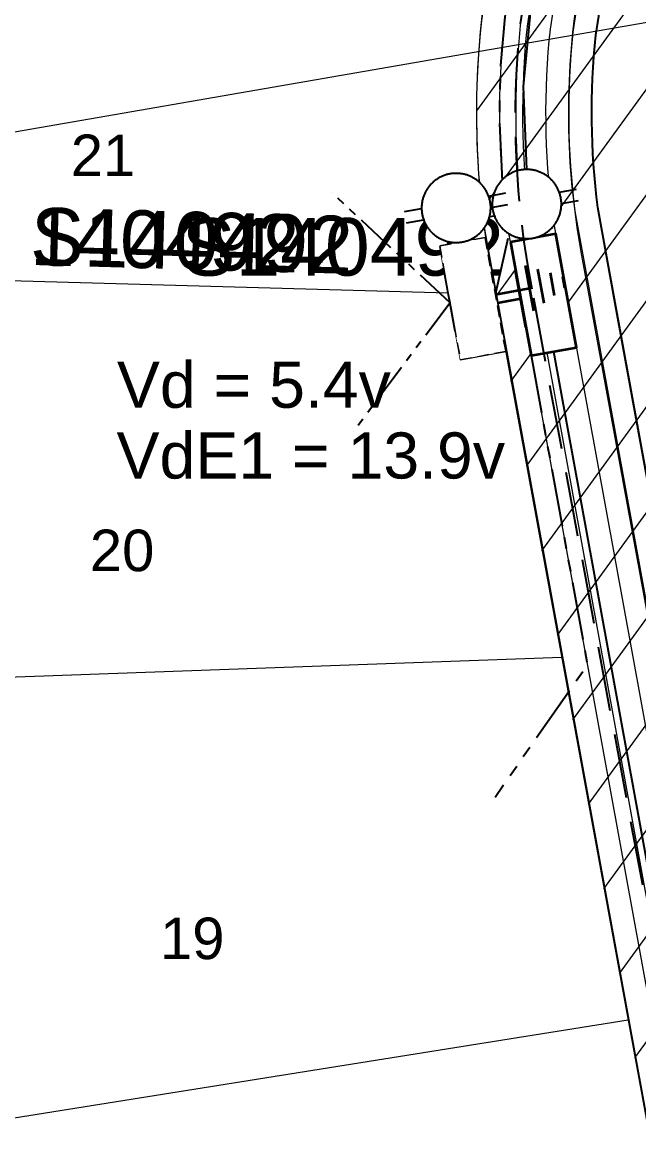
# Model space of a CAD drawing. Header units: metres. Extents: x 0 to 309348, y 0 to 6272736.
# Drawn here: x 308491.46 to 308518.19, y 6272084.13 to 6272132.63 of the extents above; entities that cross this region are included whole.
import ezdxf
from ezdxf.enums import TextEntityAlignment as Align

# ---------------------------------------------------------------- set-up
doc = ezdxf.new("R2010")
doc.units = ezdxf.units.M
for name, pattern in [('DASHED', [0.75, 0.5, -0.25]), ('IE Trench LV', [5.5, 4, -1.5]), ('PHANTOMX2', [5, 2.5, -0.5, 0.5, -0.5, 0.5, -0.5])]:
    doc.linetypes.add(name, pattern=pattern)
doc.layers.get('0').update_dxf_attribs({"color": 6})
doc.layers.add('_User Miscellaneous10', color=252, linetype='Continuous', lineweight=13, plot=False, transparency=0.85)
for name, color, linetype, lineweight in [('_User_LV_Exist', 5, 'Continuous', 35), ('Cadastre Developer_SP_NEW', 92, 'Continuous', 15), ('Cadastre Easements_SP_NEW', 52, 'DASHED', 15), ('Cadastre Land Parcels_SP_EXT', 118, 'Continuous', 15), ('Cadastre Roads_SP_NEW', 214, 'Continuous', 15)]:
    doc.layers.add(name, color=color, linetype=linetype, lineweight=lineweight)
for name, color, linetype in [('Equip_LV_NEW', 2, 'Continuous'), ('Mains_LV_New_T84', 2, 'Cable x'), ('Services_SP_NEW_UG', 2, 'PHANTOMX2'), ('SupportsUG_SP_LV_NEW', 2, 'Continuous'), ('Trench_SP_NEW', 2, 'Continuous')]:
    doc.layers.add(name, color=color, linetype=linetype)
doc.styles.add('iecARIAL', font='arial.ttf', dxfattribs={"height": 2})
doc.styles.get("Standard").update_dxf_attribs({"font": 'arial.ttf'})
doc.linetypes.add('Cable x', pattern='A,5,-0.25,["x",Standard,S=2,R=0,X=0,Y=-0.8],-1.5', length=6.75)

# ---------------------------------------------------------------- blocks, each defined once
blk = doc.blocks.new('*U365')
at = {"width": 0.9}
blk.add_attdef('ASSET_NUM', text='', height=2, dxfattribs=at).set_placement((4, 2), align=Align.MIDDLE_LEFT)
for tag, p, flags in [('SUBURB', (-2, 0), 1), ('STREETNAME', (-1.8, 0), 9), ('PARENT', (-1.6, 0), 9), ('NOTES', (-1.4, 0), 9), ('LOCATION', (-1.2, 0), 9), ('LEGEND', (-1, 0), 9), ('USAGE', (-0.8, 0), 9), ('SUPPORT_TYPE', (-0.6, 0), 9), ('STATE', (-0.4, 0), 9), ('OWNED_BY', (-0.2, 0), 9)]:
    blk.add_attdef(tag, p, '', height=0.2, rotation=270, dxfattribs=dict(flags=flags))
blk.add_wipeout([(1, 2.5), (1, -2.5), (-1, -2.5), (-1, 2.5)])
blk.add_lwpolyline([(-1, 2.5), (-1, -1.25), (-1, 1.25), (-1, -2.5), (1, -2.5), (1, 2.5)], close=True)
blk = doc.blocks.new('LV_UG_LINKS_OPEN_NEW')
at = {"layer": 'Equip_LV_NEW'}
for tag, flags, p in [('ACTUAL_STATUS', 9, (3, -2)), ('CONSTRUCTED_VOLTAGE', 9, (3, -2.2)), ('NO_PHASES', 9, (3, -2.4)), ('OPERATING_VOLTAGE', 9, (3, -2.6)), ('ORIENTATION', 9, (3, -2.8)), ('STATE', 9, (3, -3)), ('SWITCH_TYPE', 9, (3, -3.2)), ('USAGE', 9, (3, -3.4)), ('OWNED_BY', 9, (3, -3.8)), ('NOTES', 9, (3, -3.6)), ('OPERATED_BY', 9, (3, -4)), ('MAINTAINED_BY', 9, (3, -4.2)), ('NUMBER_OF_PHASES', 9, (3, -4.4)), ('TYPE', 9, (3, -4.6)), ('Z', 1, (3, -4.8))]:
    blk.add_attdef(tag, text='', height=0.2, dxfattribs=dict(at, flags=flags)).set_placement(p, align=Align.MIDDLE_LEFT)
blk.add_wipeout([(4, 1.5), (3.963, 1.5), (3.926, 1.498), (3.89, 1.496), (3.853, 1.493), (3.816, 1.489), (3.78, 1.484), (3.744, 1.478), (3.707, 1.471), (3.671, 1.464), (3.636, 1.455), (3.6, 1.446), (3.565, 1.435), (3.529, 1.424), (3.495, 1.412), (3.46, 1.399), (3.426, 1.386), (3.392, 1.371), (3.359, 1.356), (3.326, 1.34), (3.293, 1.323), (3.261, 1.305), (3.229, 1.287), (3.198, 1.267), (3.167, 1.247), (3.136, 1.226), (3.106, 1.205), (3.077, 1.183), (3.048, 1.16), (3.02, 1.136), (2.993, 1.111), (2.966, 1.086), (2.939, 1.061), (2.914, 1.034), (2.889, 1.007), (2.864, 0.98), (2.84, 0.952), (2.817, 0.923), (2.795, 0.894), (2.774, 0.864), (2.753, 0.833), (2.733, 0.802), (2.713, 0.771), (2.695, 0.739), (2.677, 0.707), (2.66, 0.674), (2.644, 0.641), (2.629, 0.608), (2.614, 0.574), (2.601, 0.54), (2.588, 0.505), (2.576, 0.471), (2.565, 0.435), (2.554, 0.4), (2.545, 0.364), (2.536, 0.329), (2.529, 0.293), (2.522, 0.256), (2.516, 0.22), (2.511, 0.184), (2.507, 0.147), (2.504, 0.11), (2.502, 0.074), (2.5, 0.037), (2.5, 0), (2.5, -0.037), (2.502, -0.074), (2.504, -0.11), (2.507, -0.147), (2.511, -0.184), (2.516, -0.22), (2.522, -0.256), (2.529, -0.293), (2.536, -0.329), (2.545, -0.364), (2.554, -0.4), (2.565, -0.435), (2.576, -0.471), (2.588, -0.505), (2.601, -0.54), (2.614, -0.574), (2.629, -0.608), (2.644, -0.641), (2.66, -0.674), (2.677, -0.707), (2.695, -0.739), (2.713, -0.771), (2.733, -0.802), (2.753, -0.833), (2.774, -0.864), (2.795, -0.894), (2.817, -0.923), (2.84, -0.952), (2.864, -0.98), (2.889, -1.007), (2.914, -1.034), (2.939, -1.061), (2.966, -1.086), (2.993, -1.111), (3.02, -1.136), (3.048, -1.16), (3.077, -1.183), (3.106, -1.205), (3.136, -1.226), (3.167, -1.247), (3.198, -1.267), (3.229, -1.287), (3.261, -1.305), (3.293, -1.323), (3.326, -1.34), (3.359, -1.356), (3.392, -1.371), (3.426, -1.386), (3.46, -1.399), (3.495, -1.412), (3.529, -1.424), (3.565, -1.435), (3.6, -1.446), (3.636, -1.455), (3.671, -1.464), (3.707, -1.471), (3.744, -1.478), (3.78, -1.484), (3.816, -1.489), (3.853, -1.493), (3.89, -1.496), (3.926, -1.498), (3.963, -1.5), (4, -1.5), (4.037, -1.5), (4.074, -1.498), (4.11, -1.496), (4.147, -1.493), (4.184, -1.489), (4.22, -1.484), (4.256, -1.478), (4.293, -1.471), (4.329, -1.464), (4.364, -1.455), (4.4, -1.446), (4.435, -1.435), (4.471, -1.424), (4.505, -1.412), (4.54, -1.399), (4.574, -1.386), (4.608, -1.371), (4.641, -1.356), (4.674, -1.34), (4.707, -1.323), (4.739, -1.305), (4.771, -1.287), (4.802, -1.267), (4.833, -1.247), (4.864, -1.226), (4.894, -1.205), (4.923, -1.183), (4.952, -1.16), (4.98, -1.136), (5.007, -1.111), (5.034, -1.086), (5.061, -1.061), (5.086, -1.034), (5.111, -1.007), (5.136, -0.98), (5.16, -0.952), (5.183, -0.923), (5.205, -0.894), (5.226, -0.864), (5.247, -0.833), (5.267, -0.802), (5.287, -0.771), (5.305, -0.739), (5.323, -0.707), (5.34, -0.674), (5.356, -0.641), (5.371, -0.608), (5.386, -0.574), (5.399, -0.54), (5.412, -0.505), (5.424, -0.471), (5.435, -0.435), (5.446, -0.4), (5.455, -0.364), (5.464, -0.329), (5.471, -0.293), (5.478, -0.256), (5.484, -0.22), (5.489, -0.184), (5.493, -0.147), (5.496, -0.11), (5.498, -0.074), (5.5, -0.037), (5.5, 0), (5.5, 0.037), (5.498, 0.074), (5.496, 0.11), (5.493, 0.147), (5.489, 0.184), (5.484, 0.22), (5.478, 0.256), (5.471, 0.293), (5.464, 0.329), (5.455, 0.364), (5.446, 0.4), (5.435, 0.435), (5.424, 0.471), (5.412, 0.505), (5.399, 0.54), (5.386, 0.574), (5.371, 0.608), (5.356, 0.641), (5.34, 0.674), (5.323, 0.707), (5.305, 0.739), (5.287, 0.771), (5.267, 0.802), (5.247, 0.833), (5.226, 0.864), (5.205, 0.894), (5.183, 0.923), (5.16, 0.952), (5.136, 0.98), (5.111, 1.007), (5.086, 1.034), (5.061, 1.061), (5.034, 1.086), (5.007, 1.111), (4.98, 1.136), (4.952, 1.16), (4.923, 1.183), (4.894, 1.205), (4.864, 1.226), (4.833, 1.247), (4.802, 1.267), (4.771, 1.287), (4.739, 1.305), (4.707, 1.323), (4.674, 1.34), (4.641, 1.356), (4.608, 1.371), (4.574, 1.386), (4.54, 1.399), (4.505, 1.412), (4.471, 1.424), (4.435, 1.435), (4.4, 1.446), (4.364, 1.455), (4.329, 1.464), (4.293, 1.471), (4.256, 1.478), (4.22, 1.484), (4.184, 1.489), (4.147, 1.493), (4.11, 1.496), (4.074, 1.498), (4.037, 1.5)]).dxf.layer = 'Equip_LV_NEW'
for p, q in [((3.75, 2.236), (3.75, 1.479)), ((4.25, 2.236), (4.25, 1.479)), ((3.75, -1.479), (3.75, -2.236)), ((4.25, -1.479), (4.25, -2.236))]:
    blk.add_line(p, q, dxfattribs=at)
at = {"layer": 'Equip_LV_NEW', "flags": 128}
blk.add_lwpolyline([(4, 1.5), (3.963, 1.5), (3.926, 1.498), (3.89, 1.496), (3.853, 1.493), (3.816, 1.489), (3.78, 1.484), (3.744, 1.478), (3.707, 1.471), (3.671, 1.464), (3.636, 1.455), (3.6, 1.446), (3.565, 1.435), (3.529, 1.424), (3.495, 1.412), (3.46, 1.399), (3.426, 1.386), (3.392, 1.371), (3.359, 1.356), (3.326, 1.34), (3.293, 1.323), (3.261, 1.305), (3.229, 1.287), (3.198, 1.267), (3.167, 1.247), (3.136, 1.226), (3.106, 1.205), (3.077, 1.183), (3.048, 1.16), (3.02, 1.136), (2.993, 1.111), (2.966, 1.086), (2.939, 1.061), (2.914, 1.034), (2.889, 1.007), (2.864, 0.98), (2.84, 0.952), (2.817, 0.923), (2.795, 0.894), (2.774, 0.864), (2.753, 0.833), (2.733, 0.802), (2.713, 0.771), (2.695, 0.739), (2.677, 0.707), (2.66, 0.674), (2.644, 0.641), (2.629, 0.608), (2.614, 0.574), (2.601, 0.54), (2.588, 0.505), (2.576, 0.471), (2.565, 0.435), (2.554, 0.4), (2.545, 0.364), (2.536, 0.329), (2.529, 0.293), (2.522, 0.256), (2.516, 0.22), (2.511, 0.184), (2.507, 0.147), (2.504, 0.11), (2.502, 0.074), (2.5, 0.037), (2.5, 0), (2.5, -0.037), (2.502, -0.074), (2.504, -0.11), (2.507, -0.147), (2.511, -0.184), (2.516, -0.22), (2.522, -0.256), (2.529, -0.293), (2.536, -0.329), (2.545, -0.364), (2.554, -0.4), (2.565, -0.435), (2.576, -0.471), (2.588, -0.505), (2.601, -0.54), (2.614, -0.574), (2.629, -0.608), (2.644, -0.641), (2.66, -0.674), (2.677, -0.707), (2.695, -0.739), (2.713, -0.771), (2.733, -0.802), (2.753, -0.833), (2.774, -0.864), (2.795, -0.894), (2.817, -0.923), (2.84, -0.952), (2.864, -0.98), (2.889, -1.007), (2.914, -1.034), (2.939, -1.061), (2.966, -1.086), (2.993, -1.111), (3.02, -1.136), (3.048, -1.16), (3.077, -1.183), (3.106, -1.205), (3.136, -1.226), (3.167, -1.247), (3.198, -1.267), (3.229, -1.287), (3.261, -1.305), (3.293, -1.323), (3.326, -1.34), (3.359, -1.356), (3.392, -1.371), (3.426, -1.386), (3.46, -1.399), (3.495, -1.412), (3.529, -1.424), (3.565, -1.435), (3.6, -1.446), (3.636, -1.455), (3.671, -1.464), (3.707, -1.471), (3.744, -1.478), (3.78, -1.484), (3.816, -1.489), (3.853, -1.493), (3.89, -1.496), (3.926, -1.498), (3.963, -1.5), (4, -1.5), (4.037, -1.5), (4.074, -1.498), (4.11, -1.496), (4.147, -1.493), (4.184, -1.489), (4.22, -1.484), (4.256, -1.478), (4.293, -1.471), (4.329, -1.464), (4.364, -1.455), (4.4, -1.446), (4.435, -1.435), (4.471, -1.424), (4.505, -1.412), (4.54, -1.399), (4.574, -1.386), (4.608, -1.371), (4.641, -1.356), (4.674, -1.34), (4.707, -1.323), (4.739, -1.305), (4.771, -1.287), (4.802, -1.267), (4.833, -1.247), (4.864, -1.226), (4.894, -1.205), (4.923, -1.183), (4.952, -1.16), (4.98, -1.136), (5.007, -1.111), (5.034, -1.086), (5.061, -1.061), (5.086, -1.034), (5.111, -1.007), (5.136, -0.98), (5.16, -0.952), (5.183, -0.923), (5.205, -0.894), (5.226, -0.864), (5.247, -0.833), (5.267, -0.802), (5.287, -0.771), (5.305, -0.739), (5.323, -0.707), (5.34, -0.674), (5.356, -0.641), (5.371, -0.608), (5.386, -0.574), (5.399, -0.54), (5.412, -0.505), (5.424, -0.471), (5.435, -0.435), (5.446, -0.4), (5.455, -0.364), (5.464, -0.329), (5.471, -0.293), (5.478, -0.256), (5.484, -0.22), (5.489, -0.184), (5.493, -0.147), (5.496, -0.11), (5.498, -0.074), (5.5, -0.037), (5.5, 0), (5.5, 0.037), (5.498, 0.074), (5.496, 0.11), (5.493, 0.147), (5.489, 0.184), (5.484, 0.22), (5.478, 0.256), (5.471, 0.293), (5.464, 0.329), (5.455, 0.364), (5.446, 0.4), (5.435, 0.435), (5.424, 0.471), (5.412, 0.505), (5.399, 0.54), (5.386, 0.574), (5.371, 0.608), (5.356, 0.641), (5.34, 0.674), (5.323, 0.707), (5.305, 0.739), (5.287, 0.771), (5.267, 0.802), (5.247, 0.833), (5.226, 0.864), (5.205, 0.894), (5.183, 0.923), (5.16, 0.952), (5.136, 0.98), (5.111, 1.007), (5.086, 1.034), (5.061, 1.061), (5.034, 1.086), (5.007, 1.111), (4.98, 1.136), (4.952, 1.16), (4.923, 1.183), (4.894, 1.205), (4.864, 1.226), (4.833, 1.247), (4.802, 1.267), (4.771, 1.287), (4.739, 1.305), (4.707, 1.323), (4.674, 1.34), (4.641, 1.356), (4.608, 1.371), (4.574, 1.386), (4.54, 1.399), (4.505, 1.412), (4.471, 1.424), (4.435, 1.435), (4.4, 1.446), (4.364, 1.455), (4.329, 1.464), (4.293, 1.471), (4.256, 1.478), (4.22, 1.484), (4.184, 1.489), (4.147, 1.493), (4.11, 1.496), (4.074, 1.498), (4.037, 1.5)], close=True, dxfattribs=at)
blk = doc.blocks.new('*U378')
at = {"layer": '_User_LV_Exist'}
for p, q in [((-2.5, 1), (-2.5, -1)), ((-3.5, 0.5), (-3.5, -0.5)), ((-3, 0.75), (-3, -0.75)), ((-4, 0.25), (-4, -0.25))]:
    blk.add_line(p, q, dxfattribs=at)
at = {"width": 0.9}
blk.add_attdef('ASSET_NUM', text='', height=2, dxfattribs=at).set_placement((4, 2), align=Align.MIDDLE_LEFT)
for tag, p, flags in [('SUBURB', (-2, 0), 1), ('STREETNAME', (-1.8, 0), 9), ('PARENT', (-1.6, 0), 9), ('NOTES', (-1.4, 0), 9), ('LOCATION', (-1.2, 0), 9), ('LEGEND', (-1, 0), 9), ('USAGE', (-0.8, 0), 9), ('SUPPORT_TYPE', (-0.6, 0), 9), ('STATE', (-0.4, 0), 9), ('OWNED_BY', (-0.2, 0), 9)]:
    blk.add_attdef(tag, p, '', height=0.2, rotation=270, dxfattribs=dict(flags=flags))
blk.add_wipeout([(1, 2.5), (1, -2.5), (-1, -2.5), (-1, 2.5)])
blk.add_lwpolyline([(-1, 2.5), (-1, -1.25), (-1, 1.25), (-1, -2.5), (1, -2.5), (1, 2.5)], close=True)
at = {"layer": '_User_LV_Exist'}
blk.add_line((-1, 0), (-2.5, 0), dxfattribs=at)
at = {"layer": 'Equip_LV_NEW', "ltscale": 10, "rotation": 89.99999999999999}
blk.add_blockref('LV_UG_LINKS_OPEN_NEW', (0, 0), dxfattribs=at)
blk = doc.blocks.new('*U364')
at = {"layer": '_User_LV_Exist'}
for p, q in [((2.5, 1), (2.5, -1)), ((3, 0.75), (3, -0.75)), ((3.5, 0.5), (3.5, -0.5)), ((4, 0.25), (4, -0.25))]:
    blk.add_line(p, q, dxfattribs=at)
at = {"width": 0.9}
blk.add_attdef('ASSET_NUM', text='', height=2, dxfattribs=at).set_placement((4, 2), align=Align.MIDDLE_LEFT)
for tag, p, flags in [('SUBURB', (-2, 0), 1), ('STREETNAME', (-1.8, 0), 9), ('PARENT', (-1.6, 0), 9), ('NOTES', (-1.4, 0), 9), ('LOCATION', (-1.2, 0), 9), ('LEGEND', (-1, 0), 9), ('USAGE', (-0.8, 0), 9), ('SUPPORT_TYPE', (-0.6, 0), 9), ('STATE', (-0.4, 0), 9), ('OWNED_BY', (-0.2, 0), 9)]:
    blk.add_attdef(tag, p, '', height=0.2, rotation=270, dxfattribs=dict(flags=flags))
blk.add_wipeout([(1, 2.5), (1, -2.5), (-1, -2.5), (-1, 2.5)])
blk.add_lwpolyline([(-1, 2.5), (-1, -1.25), (-1, 1.25), (-1, -2.5), (1, -2.5), (1, 2.5)], close=True)
at = {"layer": '_User_LV_Exist'}
blk.add_line((1, 0), (2.5, 0), dxfattribs=at)
at = {"layer": 'Equip_LV_NEW', "ltscale": 10, "rotation": 89.99999999999999}
blk.add_blockref('LV_UG_LINKS_OPEN_NEW', (0, 0), dxfattribs=at)

msp = doc.modelspace()

# ---------------------------------------------------------------- linework, layer by layer
at = {"layer": '_User Miscellaneous10', "ltscale": 0.5, "flags": 128}
for points in [[(308554.30633, 6272181.261), (308556.72867, 6272178.06244), (308572.14825, 6272191.61171), (308517.25693, 6272263.86591), (308501.30942, 6272251.76178), (308544.34264, 6272194.41791), (308531.58681, 6272184.75887), (308524.86472, 6272179.63317, 0.08227282), (308519.6483, 6272173.55654, 0.08842709), (308516.54851, 6272165.53609), (308512.28017, 6272138.74933), (308511.37091, 6272132.71941, 0.05948927), (308511.47537, 6272123.8281), (308525.95775, 6272044.46539), (308522.74385, 6272039.80882), (308463.01045, 6272028.84718)], [(308555.10352, 6272181.86473), (308556.87653, 6272179.52358), (308570.78867, 6272191.74826), (308517.06532, 6272262.46505), (308502.70622, 6272251.56652), (308545.74011, 6272194.22175), (308532.19183, 6272183.96265), (308525.48946, 6272178.852, 0.08203014), (308520.50332, 6272173.03795, 0.08824463), (308517.53332, 6272165.36157), (308513.26837, 6272138.59609), (308512.36292, 6272132.5915, 0.05917352), (308512.46364, 6272123.9829), (308527.01578, 6272044.23788), (308523.33164, 6272038.89999), (308463.19094, 6272027.86361)], [(308555.90071, 6272182.46846), (308557.02439, 6272180.98471), (308569.4291, 6272191.8848), (308516.8737, 6272261.06419), (308504.10301, 6272251.37127), (308547.13757, 6272194.0256), (308532.79685, 6272183.16644), (308526.11461, 6272178.07114, 0.08177148), (308521.35835, 6272172.51937, 0.08805016), (308518.51806, 6272165.18669), (308514.25657, 6272138.44286), (308513.35499, 6272132.46388, 0.05884453), (308513.45197, 6272124.13735), (308528.07381, 6272044.01037), (308523.91944, 6272037.99115), (308463.37144, 6272026.88003)], [(308556.6979, 6272183.07219), (308557.17225, 6272182.44585), (308568.06952, 6272192.02135), (308516.68209, 6272259.66334), (308505.4998, 6272251.17601), (308548.53504, 6272193.82945), (308533.40186, 6272182.37022), (308526.74017, 6272177.29059, 0.08149498), (308522.21337, 6272172.00078, 0.08784227), (308519.50275, 6272165.0114), (308515.24477, 6272138.28962), (308514.34709, 6272132.33657, 0.05850134), (308514.44036, 6272124.29146), (308529.13184, 6272043.78286), (308524.50723, 6272037.08232), (308463.55193, 6272025.89646)], [(308557.28847, 6272183.87918), (308566.70995, 6272192.15789), (308516.49047, 6272258.26248), (308506.8966, 6272250.98076), (308549.9325, 6272193.6333), (308534.00688, 6272181.57401), (308527.36619, 6272176.51039, 0.08119849), (308523.0684, 6272171.48219, 0.08761936), (308520.48737, 6272164.8357), (308516.23296, 6272138.13639), (308515.33925, 6272132.20957, 0.05814291), (308515.42882, 6272124.44519), (308530.18987, 6272043.55536), (308525.09502, 6272036.17349), (308463.73243, 6272024.91288)], [(308556.62839, 6272184.63038), (308565.35037, 6272192.29444), (308516.29885, 6272256.86163), (308508.29339, 6272250.7855), (308551.32997, 6272193.43715), (308534.6119, 6272180.77779), (308527.99269, 6272175.73056, 0.0808795), (308523.92342, 6272170.96361, 0.08737952), (308521.47191, 6272164.65954), (308517.22116, 6272137.98315), (308516.33145, 6272132.08291, 0.05776808), (308516.41735, 6272124.59853), (308531.2479, 6272043.32785), (308525.68281, 6272035.26465), (308463.91292, 6272023.9293)]]:
    msp.add_lwpolyline(points, format="xyb", dxfattribs=at)
at = {"layer": '_User Miscellaneous10', "color": 4, "ltscale": 0.5, "flags": 128}
msp.add_lwpolyline([(308555.66156, 6272182.28734), (308556.98003, 6272180.54637), (308569.83697, 6272191.84384), (308516.93119, 6272261.48445), (308503.68397, 6272251.42984), (308546.71833, 6272194.08445), (308532.61534, 6272183.4053), (308525.92702, 6272178.30536, 0.08185086), (308521.10184, 6272172.67494, 0.08810984), (308518.22265, 6272165.23919), (308513.96011, 6272138.48883), (308513.05736, 6272132.50213, 0.05894467), (308513.15546, 6272124.09105), (308527.7564, 6272044.07863), (308523.7431, 6272038.2638), (308463.31729, 6272027.1751)], format="xyb", dxfattribs=at)
at = {"layer": 'Cadastre Developer_SP_NEW'}
for p, q in [((308511.97593, 6272120.82877), (308457.91034, 6272122.34875)), ((308511.76927, 6272121.95749), (308525.95775, 6272044.46539)), ((308514.85756, 6272105.0904), (308458.37166, 6272103.03834)), ((308517.73919, 6272089.35203), (308461.8236, 6272080.4527))]:
    msp.add_line(p, q, dxfattribs=at)
msp.add_arc((308548.65608, 6272128.71121), 37.5, 170.977903, 190.375694, dxfattribs=at)
at = {"layer": 'Cadastre Land Parcels_SP_EXT', "linetype": 'Continuous'}
msp.add_lwpolyline([(308583.20198, 6272143.85901), (308492.01896, 6272264.00303), (308477.72798, 6272282.80198), (308470.939, 6272277.31996), (308464.01699, 6272272.893), (308453.323, 6272266.79496), (308441.93304, 6272260.48403), (308428.85902, 6272253.14297), (308418.19798, 6272245.24401), (308409.93702, 6272237.38903), (308403.50499, 6272227.968), (308398.68097, 6272218.17598), (308395.10898, 6272205.60404), (308392.562, 6272191.65102), (308391.54997, 6272175.82499), (308393.09102, 6272162.647), (308394.38103, 6272152.265), (308393.77498, 6272141.54796), (308392.73999, 6272132.52602), (308392.21396, 6272122.91101), (308393.22997, 6272111.12497), (308393.257, 6272110.92498), (308583.20198, 6272143.85901)], close=True, dxfattribs=at)
at = {"layer": 'Cadastre Roads_SP_NEW'}
msp.add_lwpolyline([(308530.79221, 6272040.26982), (308515.70352, 6272122.67849, -0.08484152), (308515.57019, 6272133.96522), (308520.34968, 6272164.06657, -0.19373123), (308528.22422, 6272177.19774), (308548.75257, 6272192.73518)], format="xyb", dxfattribs=at)
at = {"layer": 'Mains_LV_New_T84', "color": 1, "ltscale": 0.7, "flags": 128}
for points in [[(308521.35801, 6272172.51881, 0.0750343), (308518.81967, 6272166.46576), (308518.81967, 6272166.46576), (308518.30469, 6272163.84762), (308516.4609, 6272152.27657), (308514.50784, 6272140.01975), (308513.57709, 6272133.93677), (308513.17425, 6272129.84674), (308513.32646, 6272126.25142), (308513.78045, 6272122.33728)], [(308528.53444, 6272094.28073), (308522.60295, 6272090.70175), (308517.87119, 6272116.63159), (308517.2066, 6272120.2735), (308516.41735, 6272124.59853, -0.05776808), (308516.33145, 6272132.08291), (308520.49614, 6272158.53587), (308525.12582, 6272159.03587), (308524.3294, 6272154.05497), (308527.28313, 6272153.52686), (308527.28313, 6272153.52686), (308527.92216, 6272157.60701), (308527.92216, 6272157.60701)]]:
    msp.add_lwpolyline(points, format="xyb", dxfattribs=at)
at = {"layer": 'Mains_LV_New_T84', "color": 6, "ltscale": 0.7, "flags": 128}
msp.add_lwpolyline([(308514.50358, 6272118.35655), (308522.62514, 6272073.86883)], dxfattribs=at)

# ---------------------------------------------------------------- texts
at = {"layer": '_User_LV_Exist', "color": 6, "ltscale": 0.7, "insert": (308495.5442, 6272114.8478), "char_height": 2, "width": 20.6169779, "attachment_point": 1, "style": 'iecARIAL'}
msp.add_mtext('VdE1 = 13.9v', dxfattribs=at)
at = {"layer": 'Cadastre Developer_SP_NEW'}
for s, p in [('21', (308493.55917, 6272125.96483)), ('20', (308494.38539, 6272108.83298)), ('19', (308497.42694, 6272092.00761))]:
    msp.add_text(s, height=1.8, rotation=359.93, dxfattribs=at).set_placement(p)

# ---------------------------------------------------------------- next in the draw order: block references
at = {"layer": 'SupportsUG_SP_LV_NEW'}
ref = msp.add_blockref('*U365', (308510.99219, 6272120.64918), dxfattribs=dict(at, rotation=10.34583549101732))
ref.add_attrib('ASSET_NUM', 'S140492', dxfattribs={"layer": '0', "height": 2.5, "rotation": 358.389631}).set_placement((308491.81192, 6272123.36292), align=Align.MIDDLE_LEFT)

# ---------------------------------------------------------------- next in the draw order: hatches: boundary and pattern name
at = {"layer": 'Cadastre Easements_SP_NEW', "ltscale": 0.7, "transparency": 33554551}
h = msp.add_hatch(dxfattribs=at)
h.set_pattern_fill('ANSI31', color=21, scale=0.85, angle=189)
h.paths.add_polyline_path([(308522.74385, 6272039.80882), (308542.90773, 6272043.50908), (308538.25243, 6272046.7217), (308524.06488, 6272124.20867), (308523.8614, 6272126.30891), (308523.87572, 6272128.40767), (308523.78325, 6272131.22959), (308528.74487, 6272162.73295), (308529.16035, 6272164.48661), (308530.30506, 6272167.02272), (308530.95785, 6272167.91363), (308532.44243, 6272169.65529), (308535.21485, 6272171.82764), (308548.70198, 6272182.03575), (308554.30633, 6272181.261), (308544.34325, 6272194.41836), (308526.00707, 6272180.53367), (308524.00395, 6272178.87727), (308522.50299, 6272177.37019), (308521.20773, 6272175.82879), (308519.83116, 6272173.85325), (308518.37172, 6272171.16201), (308517.74379, 6272169.68337), (308516.81409, 6272166.7377), (308516.34984, 6272164.39728), (308514.16253, 6272150.61303), (308511.97522, 6272136.82877), (308511.37091, 6272132.71941), (308511.16346, 6272129.45498), (308511.22206, 6272126.48779), (308511.25883, 6272124.62575), (308525.95775, 6272044.46539)])

# ---------------------------------------------------------------- next in the draw order: linework, layer by layer
at = {"layer": 'Services_SP_NEW_UG', "ltscale": 0.7}
for q in [(308504.88625, 6272125.24066), (308505.80886, 6272114.86928)]:
    msp.add_line((308510.00845, 6272120.46959), q, dxfattribs=at)
at = {"layer": 'Services_SP_NEW_UG', "flags": 128}
for points in [[(308511.97593, 6272120.82877), (308512.57733, 6272123.45309), (308512.28876, 6272125.60189), (308512.15692, 6272128.46365), (308512.2143, 6272130.77189), (308512.40478, 6272132.86908), (308512.74778, 6272135.14373), (308513.01399, 6272136.90917), (308508.47631, 6272142.23921)], [(308513.5232, 6272118.17757), (308515.97199, 6272104.75733), (308511.96112, 6272099.02035)]]:
    msp.add_lwpolyline(points, dxfattribs=at)

# ---------------------------------------------------------------- next in the draw order: block references
at = {"layer": '_User_LV_Exist'}
ref = msp.add_blockref('*U378', (308514.05797, 6272120.81652), dxfattribs=dict(at, rotation=10.34583549101732))
ref.add_attrib('ASSET_NUM', 'S140492', dxfattribs={"layer": '0', "height": 2.5}).set_placement((308498.36986, 6272122.89562), align=Align.MIDDLE_LEFT)

# ---------------------------------------------------------------- next in the draw order: linework, layer by layer
at = {"layer": 'Trench_SP_NEW', "linetype": 'IE Trench LV', "ltscale": 0.7, "flags": 128}
msp.add_lwpolyline([(308513.56683, 6272121.06719, -0.07374138), (308513.05736, 6272132.50213), (308518.03485, 6272164.06066), (308518.22265, 6272165.23919, -0.11772123), (308522.61809, 6272174.8733)], format="xyb", dxfattribs=at)
msp.add_lwpolyline([(308521.87989, 6272076.28163), (308513.56683, 6272121.06719)], dxfattribs=at)

# ---------------------------------------------------------------- next in the draw order: texts
at = {"layer": '_User_LV_Exist', "color": 6, "ltscale": 0.7, "insert": (308495.56171, 6272117.91583), "char_height": 2, "width": 20.6169779, "attachment_point": 1, "style": 'iecARIAL'}
msp.add_mtext('Vd = 5.4v', dxfattribs=at)

# ---------------------------------------------------------------- next in the draw order: block references
at = {"layer": 'Cadastre Easements_SP_NEW'}
ref = msp.add_blockref('*U364', (308510.99219, 6272120.64918), dxfattribs=dict(at, rotation=10.34583549101732))
ref.add_attrib('ASSET_NUM', '140492', dxfattribs={"layer": '0', "height": 2.5, "rotation": 358.389631}).set_placement((308491.81192, 6272123.36292), align=Align.MIDDLE_LEFT)

doc.saveas('drawing.dxf')
